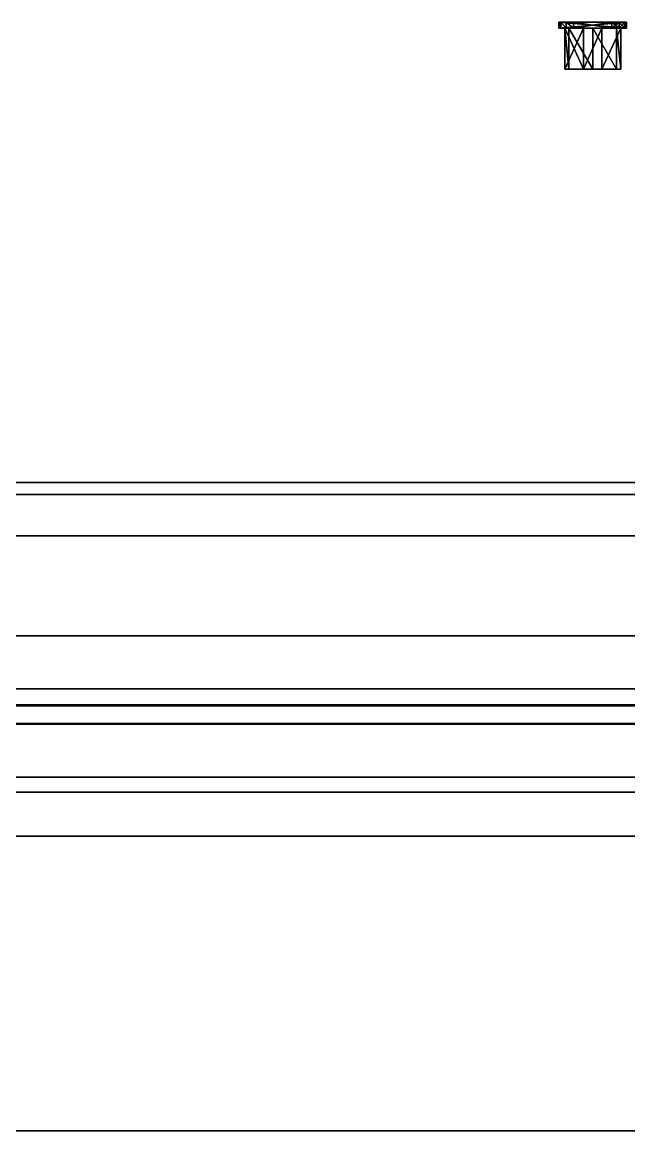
# Model space of a CAD drawing. Extents: x -100 to 4856, y -100 to 4830.
# Drawn here: x 1227.3 to 1433.2, y -100 to 276.3 of the extents above; entities that cross this region are included whole.
import ezdxf

# ---------------------------------------------------------------- set-up
doc = ezdxf.new("R2010")
doc.units = 0
for name, color, linetype in [('LAYER0', 7, 'CONTINUOUS'), ('LAYER1009', 7, 'CONTINUOUS'), ('LAYER1023', 7, 'CONTINUOUS'), ('LAYER1034', 7, 'CONTINUOUS'), ('LAYER1048', 7, 'CONTINUOUS'), ('LAYER1059', 7, 'CONTINUOUS'), ('LAYER1073', 7, 'CONTINUOUS'), ('LAYER1084', 7, 'CONTINUOUS'), ('LAYER1099', 7, 'CONTINUOUS'), ('LAYER1102', 7, 'CONTINUOUS'), ('LAYER1209', 7, 'CONTINUOUS'), ('LAYER1218', 7, 'CONTINUOUS'), ('LAYER25', 7, 'CONTINUOUS'), ('LAYER835', 7, 'CONTINUOUS'), ('LAYER844', 7, 'CONTINUOUS'), ('LAYER850', 7, 'CONTINUOUS'), ('LAYER851', 7, 'CONTINUOUS'), ('LAYER90', 7, 'CONTINUOUS'), ('LAYER998', 7, 'CONTINUOUS')]:
    doc.layers.add(name, color=color, linetype=linetype)

msp = doc.modelspace()

# ---------------------------------------------------------------- linework, layer by layer
at = {"layer": 'LAYER0', "invisible_edges": 1}
for points in [[(4856, 4830, -5), (-100, -100, -5), (-100, 4830, -5), (4856, 4830, -5)], [(-100, -100, -5), (4856, 4830, -5), (4856, -100, -5), (-100, -100, -5)], [(4856, -100), (-100, 4830), (-100, -100), (4856, -100)], [(-100, 4830), (4856, -100), (4856, 4830), (-100, 4830)], [(4856, -100), (-100, -100, -5), (4856, -100, -5), (4856, -100)], [(-100, -100, -5), (4856, -100), (-100, -100), (-100, -100, -5)]]:
    msp.add_3dface(points, dxfattribs=at)
at = {"layer": 'LAYER1009', "invisible_edges": 1}
for points in [[(1103.5, 116, 121.5), (1761.5, 488, 121.5), (1761.5, 116, 121.5), (1103.5, 116, 121.5)], [(1761.5, 488, 121.5), (1103.5, 116, 121.5), (1103.5, 488, 121.5), (1761.5, 488, 121.5)], [(1103.5, 488, 127.5), (1761.5, 116, 127.5), (1761.5, 488, 127.5), (1103.5, 488, 127.5)], [(1761.5, 116, 127.5), (1103.5, 488, 127.5), (1103.5, 116, 127.5), (1761.5, 116, 127.5)], [(1761.5, 116, 127.5), (1103.5, 116, 121.5), (1761.5, 116, 121.5), (1761.5, 116, 127.5)], [(1103.5, 116, 121.5), (1761.5, 116, 127.5), (1103.5, 116, 127.5), (1103.5, 116, 121.5)]]:
    msp.add_3dface(points, dxfattribs=at)
at = {"layer": 'LAYER1023', "invisible_edges": 1}
for points in [[(1107.5, 120, 294.75), (1757.5, 102, 294.75), (1107.5, 102, 294.75), (1107.5, 120, 294.75)], [(1757.5, 102, 294.75), (1107.5, 120, 294.75), (1757.5, 120, 294.75), (1757.5, 102, 294.75)], [(1757.5, 120, 424.5), (1107.5, 102, 424.5), (1757.5, 102, 424.5), (1757.5, 120, 424.5)], [(1107.5, 102, 424.5), (1757.5, 120, 424.5), (1107.5, 120, 424.5), (1107.5, 102, 424.5)], [(1107.5, 120, 294.75), (1757.5, 120, 424.5), (1757.5, 120, 294.75), (1107.5, 120, 294.75)], [(1757.5, 120, 424.5), (1107.5, 120, 294.75), (1107.5, 120, 424.5), (1757.5, 120, 424.5)], [(1107.5, 102, 424.5), (1757.5, 102, 294.75), (1757.5, 102, 424.5), (1107.5, 102, 424.5)], [(1757.5, 102, 294.75), (1107.5, 102, 424.5), (1107.5, 102, 294.75), (1757.5, 102, 294.75)]]:
    msp.add_3dface(points, dxfattribs=at)
at = {"layer": 'LAYER1034', "invisible_edges": 1}
for points in [[(1103.5, 116, 308.25), (1761.5, 488, 308.25), (1761.5, 116, 308.25), (1103.5, 116, 308.25)], [(1761.5, 488, 308.25), (1103.5, 116, 308.25), (1103.5, 488, 308.25), (1761.5, 488, 308.25)], [(1103.5, 488, 314.25), (1761.5, 116, 314.25), (1761.5, 488, 314.25), (1103.5, 488, 314.25)], [(1761.5, 116, 314.25), (1103.5, 488, 314.25), (1103.5, 116, 314.25), (1761.5, 116, 314.25)], [(1761.5, 116, 314.25), (1103.5, 116, 308.25), (1761.5, 116, 308.25), (1761.5, 116, 314.25)], [(1103.5, 116, 308.25), (1761.5, 116, 314.25), (1103.5, 116, 314.25), (1103.5, 116, 308.25)]]:
    msp.add_3dface(points, dxfattribs=at)
at = {"layer": 'LAYER1048', "invisible_edges": 1}
for points in [[(1107.5, 120, 481.5), (1757.5, 102, 481.5), (1107.5, 102, 481.5), (1107.5, 120, 481.5)], [(1757.5, 102, 481.5), (1107.5, 120, 481.5), (1757.5, 120, 481.5), (1757.5, 102, 481.5)], [(1757.5, 120, 611.25), (1107.5, 102, 611.25), (1757.5, 102, 611.25), (1757.5, 120, 611.25)], [(1107.5, 102, 611.25), (1757.5, 120, 611.25), (1107.5, 120, 611.25), (1107.5, 102, 611.25)], [(1107.5, 120, 481.5), (1757.5, 120, 611.25), (1757.5, 120, 481.5), (1107.5, 120, 481.5)], [(1757.5, 120, 611.25), (1107.5, 120, 481.5), (1107.5, 120, 611.25), (1757.5, 120, 611.25)], [(1107.5, 102, 611.25), (1757.5, 102, 481.5), (1757.5, 102, 611.25), (1107.5, 102, 611.25)], [(1757.5, 102, 481.5), (1107.5, 102, 611.25), (1107.5, 102, 481.5), (1757.5, 102, 481.5)]]:
    msp.add_3dface(points, dxfattribs=at)
at = {"layer": 'LAYER1059', "invisible_edges": 1}
for points in [[(1103.5, 116, 495), (1761.5, 488, 495), (1761.5, 116, 495), (1103.5, 116, 495)], [(1761.5, 488, 495), (1103.5, 116, 495), (1103.5, 488, 495), (1761.5, 488, 495)], [(1103.5, 488, 501), (1761.5, 116, 501), (1761.5, 488, 501), (1103.5, 488, 501)], [(1761.5, 116, 501), (1103.5, 488, 501), (1103.5, 116, 501), (1761.5, 116, 501)], [(1761.5, 116, 501), (1103.5, 116, 495), (1761.5, 116, 495), (1761.5, 116, 501)], [(1103.5, 116, 495), (1761.5, 116, 501), (1103.5, 116, 501), (1103.5, 116, 495)]]:
    msp.add_3dface(points, dxfattribs=at)
at = {"layer": 'LAYER1073', "invisible_edges": 1}
for points in [[(1107.5, 120, 668.25), (1757.5, 102, 668.25), (1107.5, 102, 668.25), (1107.5, 120, 668.25)], [(1757.5, 102, 668.25), (1107.5, 120, 668.25), (1757.5, 120, 668.25), (1757.5, 102, 668.25)], [(1757.5, 120, 798), (1107.5, 102, 798), (1757.5, 102, 798), (1757.5, 120, 798)], [(1107.5, 102, 798), (1757.5, 120, 798), (1107.5, 120, 798), (1107.5, 102, 798)], [(1107.5, 120, 668.25), (1757.5, 120, 798), (1757.5, 120, 668.25), (1107.5, 120, 668.25)], [(1757.5, 120, 798), (1107.5, 120, 668.25), (1107.5, 120, 798), (1757.5, 120, 798)], [(1107.5, 102, 798), (1757.5, 102, 668.25), (1757.5, 102, 798), (1107.5, 102, 798)], [(1757.5, 102, 668.25), (1107.5, 102, 798), (1107.5, 102, 668.25), (1757.5, 102, 668.25)]]:
    msp.add_3dface(points, dxfattribs=at)
at = {"layer": 'LAYER1084', "invisible_edges": 1}
for points in [[(1103.5, 116, 681.75), (1761.5, 488, 681.75), (1761.5, 116, 681.75), (1103.5, 116, 681.75)], [(1761.5, 488, 681.75), (1103.5, 116, 681.75), (1103.5, 488, 681.75), (1761.5, 488, 681.75)], [(1103.5, 488, 687.75), (1761.5, 116, 687.75), (1761.5, 488, 687.75), (1103.5, 488, 687.75)], [(1761.5, 116, 687.75), (1103.5, 488, 687.75), (1103.5, 116, 687.75), (1761.5, 116, 687.75)], [(1761.5, 116, 687.75), (1103.5, 116, 681.75), (1761.5, 116, 681.75), (1761.5, 116, 687.75)], [(1103.5, 116, 681.75), (1761.5, 116, 687.75), (1103.5, 116, 687.75), (1103.5, 116, 681.75)]]:
    msp.add_3dface(points, dxfattribs=at)
at = {"layer": 'LAYER1099', "invisible_edges": 1}
for points in [[(1036.5, 44.3, 2525), (1828.5, 44.3, 94), (1036.5, 44.3, 94), (1036.5, 44.3, 2525)], [(1828.5, 44.3, 94), (1036.5, 44.3, 2525), (1828.5, 44.3, 2525), (1828.5, 44.3, 94)], [(1036.5, 38.3, 94), (1828.5, 44.3, 94), (1828.5, 38.3, 94), (1036.5, 38.3, 94)], [(1828.5, 44.3, 94), (1036.5, 38.3, 94), (1036.5, 44.3, 94), (1828.5, 44.3, 94)], [(1036.5, 44.3, 2525), (1828.5, 38.3, 2525), (1828.5, 44.3, 2525), (1036.5, 44.3, 2525)], [(1828.5, 38.3, 2525), (1036.5, 44.3, 2525), (1036.5, 38.3, 2525), (1828.5, 38.3, 2525)], [(1828.5, 38.3, 2525), (1036.5, 38.3, 94), (1828.5, 38.3, 94), (1828.5, 38.3, 2525)], [(1036.5, 38.3, 94), (1828.5, 38.3, 2525), (1036.5, 38.3, 2525), (1036.5, 38.3, 94)]]:
    msp.add_3dface(points, dxfattribs=at)
at = {"layer": 'LAYER1102', "invisible_edges": 1}
for points in [[(1040.5, 38, 1249.5), (1824.5, 20, 1249.5), (1040.5, 20, 1249.5), (1040.5, 38, 1249.5)], [(1824.5, 20, 1249.5), (1040.5, 38, 1249.5), (1824.5, 38, 1249.5), (1824.5, 20, 1249.5)], [(1824.5, 38, 1369.5), (1040.5, 20, 1369.5), (1824.5, 20, 1369.5), (1824.5, 38, 1369.5)], [(1040.5, 20, 1369.5), (1824.5, 38, 1369.5), (1040.5, 38, 1369.5), (1040.5, 20, 1369.5)], [(1040.5, 38, 1249.5), (1824.5, 38, 1369.5), (1824.5, 38, 1249.5), (1040.5, 38, 1249.5)], [(1824.5, 38, 1369.5), (1040.5, 38, 1249.5), (1040.5, 38, 1369.5), (1824.5, 38, 1369.5)], [(1040.5, 20, 1369.5), (1824.5, 20, 1249.5), (1824.5, 20, 1369.5), (1040.5, 20, 1369.5)], [(1824.5, 20, 1249.5), (1040.5, 20, 1369.5), (1040.5, 20, 1249.5), (1824.5, 20, 1249.5)]]:
    msp.add_3dface(points, dxfattribs=at)
at = {"layer": 'LAYER1209', "invisible_edges": 1}
for points in [[(1824.5, 44.6, 1984), (1040.5, 520, 1984), (1040.5, 44.6, 1984), (1824.5, 44.6, 1984)], [(1040.5, 520, 1984), (1824.5, 44.6, 1984), (1824.5, 520, 1984), (1040.5, 520, 1984)], [(1824.5, 520, 1966), (1040.5, 44.6, 1966), (1040.5, 520, 1966), (1824.5, 520, 1966)], [(1040.5, 44.6, 1966), (1824.5, 520, 1966), (1824.5, 44.6, 1966), (1040.5, 44.6, 1966)], [(1040.5, 44.6, 1966), (1824.5, 44.6, 1984), (1040.5, 44.6, 1984), (1040.5, 44.6, 1966)], [(1824.5, 44.6, 1984), (1040.5, 44.6, 1966), (1824.5, 44.6, 1966), (1824.5, 44.6, 1984)]]:
    msp.add_3dface(points, dxfattribs=at)
at = {"layer": 'LAYER1218'}
for points in [[(1432.5, 276.29, 1995), (1409.5, 276.29, 1979), (1409.5, 276.29, 1995), (1432.5, 276.29, 1995)], [(1432.5, 276.29, 1979), (1409.5, 276.29, 1979), (1432.5, 276.29, 1995), (1432.5, 276.29, 1979)], [(1409.5, 276.29, 1995), (1432.5, 274.3, 1995), (1432.5, 276.29, 1995), (1409.5, 276.29, 1995)], [(1409.5, 274.3, 1995), (1432.5, 274.3, 1995), (1409.5, 276.29, 1995), (1409.5, 274.3, 1995)], [(1409.5, 276.29, 1979), (1409.5, 274.3, 1995), (1409.5, 276.29, 1995), (1409.5, 276.29, 1979)], [(1409.5, 274.3, 1979), (1409.5, 274.3, 1995), (1409.5, 276.29, 1979), (1409.5, 274.3, 1979)], [(1409.5, 276.29, 1979), (1432.5, 276.29, 1995), (1432.5, 276.29, 1979), (1409.5, 276.29, 1979)], [(1409.5, 276.29, 1995), (1432.5, 276.29, 1995), (1409.5, 276.29, 1979), (1409.5, 276.29, 1995)], [(1409.5, 274.3, 1995), (1409.5, 276.29, 1979), (1409.5, 274.3, 1979), (1409.5, 274.3, 1995)], [(1409.5, 276.29, 1995), (1409.5, 276.29, 1979), (1409.5, 274.3, 1995), (1409.5, 276.29, 1995)], [(1432.5, 276.29, 1995), (1409.5, 274.3, 1995), (1409.5, 276.29, 1995), (1432.5, 276.29, 1995)], [(1432.5, 274.3, 1995), (1409.5, 274.3, 1995), (1432.5, 276.29, 1995), (1432.5, 274.3, 1995)], [(1410.17, 274.3, 1976.5), (1409.5, 276.29, 1979), (1410.17, 276.29, 1976.5), (1410.17, 274.3, 1976.5)], [(1409.5, 274.3, 1979), (1409.5, 276.29, 1979), (1410.17, 274.3, 1976.5), (1409.5, 274.3, 1979)], [(1409.5, 276.29, 1979), (1431.83, 276.29, 1976.5), (1410.17, 276.29, 1976.5), (1409.5, 276.29, 1979)], [(1432.5, 276.29, 1979), (1431.83, 276.29, 1976.5), (1409.5, 276.29, 1979), (1432.5, 276.29, 1979)], [(1410.17, 276.29, 1976.5), (1432.5, 276.29, 1979), (1409.5, 276.29, 1979), (1410.17, 276.29, 1976.5)], [(1409.5, 276.29, 1979), (1410.17, 274.3, 1976.5), (1410.17, 276.29, 1976.5), (1409.5, 276.29, 1979)], [(1409.5, 274.3, 1979), (1410.17, 274.3, 1976.5), (1409.5, 276.29, 1979), (1409.5, 274.3, 1979)], [(1412, 274.3, 1974.67), (1410.17, 276.29, 1976.5), (1412, 276.29, 1974.67), (1412, 274.3, 1974.67)], [(1410.17, 274.3, 1976.5), (1410.17, 276.29, 1976.5), (1412, 274.3, 1974.67), (1410.17, 274.3, 1976.5)], [(1410.17, 276.29, 1976.5), (1431.83, 276.29, 1976.5), (1412, 276.29, 1974.67), (1410.17, 276.29, 1976.5)], [(1431.83, 276.29, 1976.5), (1432.5, 276.29, 1979), (1410.17, 276.29, 1976.5), (1431.83, 276.29, 1976.5)], [(1412, 276.29, 1974.67), (1431.83, 276.29, 1976.5), (1410.17, 276.29, 1976.5), (1412, 276.29, 1974.67)], [(1410.17, 276.29, 1976.5), (1412, 274.3, 1974.67), (1412, 276.29, 1974.67), (1410.17, 276.29, 1976.5)], [(1410.17, 274.3, 1976.5), (1412, 274.3, 1974.67), (1410.17, 276.29, 1976.5), (1410.17, 274.3, 1976.5)], [(1414.5, 274.3, 1974), (1412, 276.29, 1974.67), (1414.5, 276.29, 1974), (1414.5, 274.3, 1974)], [(1412, 274.3, 1974.67), (1412, 276.29, 1974.67), (1414.5, 274.3, 1974), (1412, 274.3, 1974.67)], [(1412, 276.29, 1974.67), (1431.83, 276.29, 1976.5), (1430, 276.29, 1974.67), (1412, 276.29, 1974.67)], [(1412, 276.29, 1974.67), (1430, 276.29, 1974.67), (1414.5, 276.29, 1974), (1412, 276.29, 1974.67)], [(1430, 276.29, 1974.67), (1431.83, 276.29, 1976.5), (1412, 276.29, 1974.67), (1430, 276.29, 1974.67)], [(1414.5, 276.29, 1974), (1430, 276.29, 1974.67), (1412, 276.29, 1974.67), (1414.5, 276.29, 1974)], [(1412, 276.29, 1974.67), (1414.5, 274.3, 1974), (1414.5, 276.29, 1974), (1412, 276.29, 1974.67)], [(1412, 274.3, 1974.67), (1414.5, 274.3, 1974), (1412, 276.29, 1974.67), (1412, 274.3, 1974.67)], [(1427.5, 274.3, 1974), (1414.5, 276.29, 1974), (1414.5, 274.3, 1974), (1427.5, 274.3, 1974)], [(1427.5, 276.29, 1974), (1414.5, 276.29, 1974), (1427.5, 274.3, 1974), (1427.5, 276.29, 1974)], [(1427.5, 276.29, 1974), (1414.5, 274.3, 1974), (1414.5, 276.29, 1974), (1427.5, 276.29, 1974)], [(1427.5, 274.3, 1974), (1414.5, 274.3, 1974), (1427.5, 276.29, 1974), (1427.5, 274.3, 1974)], [(1414.5, 276.29, 1974), (1430, 276.29, 1974.67), (1427.5, 276.29, 1974), (1414.5, 276.29, 1974)], [(1427.5, 276.29, 1974), (1430, 276.29, 1974.67), (1414.5, 276.29, 1974), (1427.5, 276.29, 1974)], [(1427.5, 276.29, 1974), (1430, 274.3, 1974.67), (1427.5, 274.3, 1974), (1427.5, 276.29, 1974)], [(1430, 276.29, 1974.67), (1430, 274.3, 1974.67), (1427.5, 276.29, 1974), (1430, 276.29, 1974.67)], [(1430, 276.29, 1974.67), (1427.5, 274.3, 1974), (1427.5, 276.29, 1974), (1430, 276.29, 1974.67)], [(1430, 274.3, 1974.67), (1427.5, 274.3, 1974), (1430, 276.29, 1974.67), (1430, 274.3, 1974.67)], [(1430, 276.29, 1974.67), (1431.83, 274.3, 1976.5), (1430, 274.3, 1974.67), (1430, 276.29, 1974.67)], [(1431.83, 276.29, 1976.5), (1431.83, 274.3, 1976.5), (1430, 276.29, 1974.67), (1431.83, 276.29, 1976.5)], [(1431.83, 276.29, 1976.5), (1430, 274.3, 1974.67), (1430, 276.29, 1974.67), (1431.83, 276.29, 1976.5)], [(1431.83, 274.3, 1976.5), (1430, 274.3, 1974.67), (1431.83, 276.29, 1976.5), (1431.83, 274.3, 1976.5)], [(1431.83, 276.29, 1976.5), (1432.5, 274.3, 1979), (1431.83, 274.3, 1976.5), (1431.83, 276.29, 1976.5)], [(1432.5, 276.29, 1979), (1432.5, 274.3, 1979), (1431.83, 276.29, 1976.5), (1432.5, 276.29, 1979)], [(1432.5, 276.29, 1979), (1431.83, 274.3, 1976.5), (1431.83, 276.29, 1976.5), (1432.5, 276.29, 1979)], [(1432.5, 274.3, 1979), (1431.83, 274.3, 1976.5), (1432.5, 276.29, 1979), (1432.5, 274.3, 1979)], [(1432.5, 274.3, 1979), (1432.5, 276.29, 1995), (1432.5, 276.29, 1979), (1432.5, 274.3, 1979)], [(1432.5, 274.3, 1995), (1432.5, 276.29, 1995), (1432.5, 274.3, 1979), (1432.5, 274.3, 1995)], [(1432.5, 276.29, 1995), (1432.5, 274.3, 1979), (1432.5, 276.29, 1979), (1432.5, 276.29, 1995)], [(1432.5, 274.3, 1995), (1432.5, 274.3, 1979), (1432.5, 276.29, 1995), (1432.5, 274.3, 1995)], [(1432.5, 274.3, 1995), (1409.5, 274.3, 1979), (1409.5, 274.3, 1995), (1432.5, 274.3, 1995)], [(1432.5, 274.3, 1979), (1409.5, 274.3, 1979), (1432.5, 274.3, 1995), (1432.5, 274.3, 1979)], [(1432.5, 274.3, 1979), (1409.5, 274.3, 1995), (1409.5, 274.3, 1979), (1432.5, 274.3, 1979)], [(1432.5, 274.3, 1995), (1409.5, 274.3, 1995), (1432.5, 274.3, 1979), (1432.5, 274.3, 1995)], [(1431.83, 274.3, 1976.5), (1409.5, 274.3, 1979), (1410.17, 274.3, 1976.5), (1431.83, 274.3, 1976.5)], [(1432.5, 274.3, 1979), (1409.5, 274.3, 1979), (1431.83, 274.3, 1976.5), (1432.5, 274.3, 1979)], [(1410.17, 274.3, 1976.5), (1432.5, 274.3, 1979), (1409.5, 274.3, 1979), (1410.17, 274.3, 1976.5)], [(1430, 274.3, 1974.67), (1410.17, 274.3, 1976.5), (1412, 274.3, 1974.67), (1430, 274.3, 1974.67)], [(1431.83, 274.3, 1976.5), (1410.17, 274.3, 1976.5), (1430, 274.3, 1974.67), (1431.83, 274.3, 1976.5)], [(1431.83, 274.3, 1976.5), (1432.5, 274.3, 1979), (1410.17, 274.3, 1976.5), (1431.83, 274.3, 1976.5)], [(1412, 274.3, 1974.67), (1431.83, 274.3, 1976.5), (1410.17, 274.3, 1976.5), (1412, 274.3, 1974.67)], [(1412.917, 260.3, 1979.613), (1411.482, 274.3, 1988.569), (1412.917, 274.3, 1979.613), (1412.917, 260.3, 1979.613)], [(1411.482, 260.3, 1988.569), (1411.482, 274.3, 1988.569), (1412.917, 260.3, 1979.613), (1411.482, 260.3, 1988.569)], [(1411.482, 274.3, 1988.569), (1417.877, 260.3, 1995), (1417.877, 274.3, 1995), (1411.482, 274.3, 1988.569)], [(1411.482, 260.3, 1988.569), (1417.877, 260.3, 1995), (1411.482, 274.3, 1988.569), (1411.482, 260.3, 1988.569)], [(1411.482, 274.3, 1988.569), (1412.917, 260.3, 1979.613), (1412.917, 274.3, 1979.613), (1411.482, 274.3, 1988.569)], [(1411.482, 260.3, 1988.569), (1412.917, 260.3, 1979.613), (1411.482, 274.3, 1988.569), (1411.482, 260.3, 1988.569)], [(1417.877, 274.3, 1995), (1411.482, 260.3, 1988.569), (1411.482, 274.3, 1988.569), (1417.877, 274.3, 1995)], [(1417.877, 260.3, 1995), (1411.482, 260.3, 1988.569), (1417.877, 274.3, 1995), (1417.877, 260.3, 1995)], [(1427.5, 274.3, 1974), (1412, 274.3, 1974.67), (1414.5, 274.3, 1974), (1427.5, 274.3, 1974)], [(1430, 274.3, 1974.67), (1412, 274.3, 1974.67), (1427.5, 274.3, 1974), (1430, 274.3, 1974.67)], [(1430, 274.3, 1974.67), (1431.83, 274.3, 1976.5), (1412, 274.3, 1974.67), (1430, 274.3, 1974.67)], [(1414.5, 274.3, 1974), (1430, 274.3, 1974.67), (1412, 274.3, 1974.67), (1414.5, 274.3, 1974)], [(1421, 260.3, 1975.5), (1412.917, 274.3, 1979.613), (1421, 274.3, 1975.5), (1421, 260.3, 1975.5)], [(1412.917, 260.3, 1979.613), (1412.917, 274.3, 1979.613), (1421, 260.3, 1975.5), (1412.917, 260.3, 1979.613)], [(1412.917, 274.3, 1979.613), (1421, 260.3, 1975.5), (1421, 274.3, 1975.5), (1412.917, 274.3, 1979.613)], [(1412.917, 260.3, 1979.613), (1421, 260.3, 1975.5), (1412.917, 274.3, 1979.613), (1412.917, 260.3, 1979.613)], [(1427.5, 274.3, 1974), (1430, 274.3, 1974.67), (1414.5, 274.3, 1974), (1427.5, 274.3, 1974)], [(1417.877, 260.3, 1995), (1424.123, 274.3, 1995), (1417.877, 274.3, 1995), (1417.877, 260.3, 1995)], [(1424.123, 260.3, 1995), (1424.123, 274.3, 1995), (1417.877, 260.3, 1995), (1424.123, 260.3, 1995)], [(1424.123, 274.3, 1995), (1417.877, 260.3, 1995), (1417.877, 274.3, 1995), (1424.123, 274.3, 1995)], [(1424.123, 260.3, 1995), (1417.877, 260.3, 1995), (1424.123, 274.3, 1995), (1424.123, 260.3, 1995)], [(1421, 274.3, 1975.5), (1429.083, 260.3, 1979.613), (1421, 260.3, 1975.5), (1421, 274.3, 1975.5)], [(1429.083, 274.3, 1979.613), (1429.083, 260.3, 1979.613), (1421, 274.3, 1975.5), (1429.083, 274.3, 1979.613)], [(1421, 274.3, 1975.5), (1429.083, 260.3, 1979.613), (1429.083, 274.3, 1979.613), (1421, 274.3, 1975.5)], [(1421, 260.3, 1975.5), (1429.083, 260.3, 1979.613), (1421, 274.3, 1975.5), (1421, 260.3, 1975.5)], [(1430.518, 274.3, 1988.569), (1424.123, 260.3, 1995), (1430.518, 260.3, 1988.569), (1430.518, 274.3, 1988.569)], [(1424.123, 274.3, 1995), (1424.123, 260.3, 1995), (1430.518, 274.3, 1988.569), (1424.123, 274.3, 1995)], [(1430.518, 274.3, 1988.569), (1424.123, 260.3, 1995), (1424.123, 274.3, 1995), (1430.518, 274.3, 1988.569)], [(1430.518, 260.3, 1988.569), (1424.123, 260.3, 1995), (1430.518, 274.3, 1988.569), (1430.518, 260.3, 1988.569)], [(1429.083, 274.3, 1979.613), (1430.518, 260.3, 1988.569), (1429.083, 260.3, 1979.613), (1429.083, 274.3, 1979.613)], [(1430.518, 274.3, 1988.569), (1430.518, 260.3, 1988.569), (1429.083, 274.3, 1979.613), (1430.518, 274.3, 1988.569)], [(1429.083, 274.3, 1979.613), (1430.518, 260.3, 1988.569), (1430.518, 274.3, 1988.569), (1429.083, 274.3, 1979.613)], [(1429.083, 260.3, 1979.613), (1430.518, 260.3, 1988.569), (1429.083, 274.3, 1979.613), (1429.083, 260.3, 1979.613)], [(1421, 260.3, 1995), (1411.482, 260.3, 1988.569), (1421, 260.3, 1988.5), (1421, 260.3, 1995)], [(1417.877, 260.3, 1995), (1411.482, 260.3, 1988.569), (1421, 260.3, 1995), (1417.877, 260.3, 1995)], [(1411.482, 260.3, 1988.569), (1412.917, 260.3, 1979.613), (1421, 260.3, 1988.5), (1411.482, 260.3, 1988.569)], [(1411.482, 260.3, 1988.569), (1412.917, 260.3, 1979.613), (1421, 260.3, 1988.5), (1411.482, 260.3, 1988.569)], [(1421, 260.3, 1995), (1411.482, 260.3, 1988.569), (1421, 260.3, 1988.5), (1421, 260.3, 1995)], [(1417.877, 260.3, 1995), (1411.482, 260.3, 1988.569), (1421, 260.3, 1995), (1417.877, 260.3, 1995)], [(1421, 260.3, 1982), (1412.917, 260.3, 1979.613), (1421, 260.3, 1975.5), (1421, 260.3, 1982)], [(1421, 260.3, 1988.5), (1412.917, 260.3, 1979.613), (1421, 260.3, 1982), (1421, 260.3, 1988.5)], [(1412.917, 260.3, 1979.613), (1421, 260.3, 1975.5), (1421, 260.3, 1982), (1412.917, 260.3, 1979.613)], [(1421, 260.3, 1988.5), (1412.917, 260.3, 1979.613), (1421, 260.3, 1982), (1421, 260.3, 1988.5)], [(1429.083, 260.3, 1979.613), (1421, 260.3, 1982), (1421, 260.3, 1975.5), (1429.083, 260.3, 1979.613)], [(1430.518, 260.3, 1988.569), (1421, 260.3, 1982), (1429.083, 260.3, 1979.613), (1430.518, 260.3, 1988.569)], [(1421, 260.3, 1988.5), (1421, 260.3, 1982), (1430.518, 260.3, 1988.569), (1421, 260.3, 1988.5)], [(1424.123, 260.3, 1995), (1421, 260.3, 1988.5), (1430.518, 260.3, 1988.569), (1424.123, 260.3, 1995)], [(1421, 260.3, 1995), (1421, 260.3, 1988.5), (1424.123, 260.3, 1995), (1421, 260.3, 1995)], [(1429.083, 260.3, 1979.613), (1421, 260.3, 1975.5), (1421, 260.3, 1982), (1429.083, 260.3, 1979.613)], [(1421, 260.3, 1988.5), (1429.083, 260.3, 1979.613), (1421, 260.3, 1982), (1421, 260.3, 1988.5)], [(1430.518, 260.3, 1988.569), (1429.083, 260.3, 1979.613), (1421, 260.3, 1988.5), (1430.518, 260.3, 1988.569)], [(1421, 260.3, 1995), (1430.518, 260.3, 1988.569), (1421, 260.3, 1988.5), (1421, 260.3, 1995)], [(1424.123, 260.3, 1995), (1430.518, 260.3, 1988.569), (1421, 260.3, 1995), (1424.123, 260.3, 1995)]]:
    msp.add_3dface(points, dxfattribs=at)
at = {"layer": 'LAYER25', "invisible_edges": 1}
for points in [[(973, 0), (3596, -100), (873, -100), (973, 0)], [(3596, -100), (973, 0), (3496, 0), (3596, -100)], [(973, 0, 2594), (3496, 0), (973, 0), (973, 0, 2594)], [(3496, 0), (973, 0, 2594), (3496, 0, 2594), (3496, 0)], [(3596, -100, 2594), (873, -100), (3596, -100), (3596, -100, 2594)], [(873, -100), (3596, -100, 2594), (873, -100, 2594), (873, -100)]]:
    msp.add_3dface(points, dxfattribs=at)
at = {"layer": 'LAYER835', "invisible_edges": 1}
for points in [[(1824.5, 44.6, 866), (1040.5, 520, 866), (1040.5, 44.6, 866), (1824.5, 44.6, 866)], [(1040.5, 520, 866), (1824.5, 44.6, 866), (1824.5, 520, 866), (1040.5, 520, 866)], [(1824.5, 520, 848), (1040.5, 44.6, 848), (1040.5, 520, 848), (1824.5, 520, 848)], [(1040.5, 44.6, 848), (1824.5, 520, 848), (1824.5, 44.6, 848), (1040.5, 44.6, 848)], [(1040.5, 44.6, 848), (1824.5, 44.6, 866), (1040.5, 44.6, 866), (1040.5, 44.6, 848)], [(1824.5, 44.6, 866), (1040.5, 44.6, 848), (1824.5, 44.6, 848), (1824.5, 44.6, 866)]]:
    msp.add_3dface(points, dxfattribs=at)
at = {"layer": 'LAYER844', "invisible_edges": 1}
for points in [[(1040.5, 20, 80), (1824.5, 580, 80), (1824.5, 20, 80), (1040.5, 20, 80)], [(1824.5, 580, 80), (1040.5, 20, 80), (1040.5, 580, 80), (1824.5, 580, 80)], [(1040.5, 580, 98), (1824.5, 20, 98), (1824.5, 580, 98), (1040.5, 580, 98)], [(1824.5, 20, 98), (1040.5, 580, 98), (1040.5, 20, 98), (1824.5, 20, 98)], [(1824.5, 20, 98), (1040.5, 20, 80), (1824.5, 20, 80), (1824.5, 20, 98)], [(1040.5, 20, 80), (1824.5, 20, 98), (1040.5, 20, 98), (1040.5, 20, 80)]]:
    msp.add_3dface(points, dxfattribs=at)
at = {"layer": 'LAYER850', "invisible_edges": 1}
for points in [[(1040.5, 68), (1824.5, 50), (1040.5, 50), (1040.5, 68)], [(1824.5, 50), (1040.5, 68), (1824.5, 68), (1824.5, 50)], [(1824.5, 68, 80), (1040.5, 50, 80), (1824.5, 50, 80), (1824.5, 68, 80)], [(1040.5, 50, 80), (1824.5, 68, 80), (1040.5, 68, 80), (1040.5, 50, 80)], [(1040.5, 68), (1824.5, 68, 80), (1824.5, 68), (1040.5, 68)], [(1824.5, 68, 80), (1040.5, 68), (1040.5, 68, 80), (1824.5, 68, 80)], [(1040.5, 50, 80), (1824.5, 50), (1824.5, 50, 80), (1040.5, 50, 80)], [(1824.5, 50), (1040.5, 50, 80), (1040.5, 50), (1824.5, 50)]]:
    msp.add_3dface(points, dxfattribs=at)
at = {"layer": 'LAYER851', "invisible_edges": 1}
for points in [[(1824.5, 20, 2539), (1040.5, 580, 2539), (1040.5, 20, 2539), (1824.5, 20, 2539)], [(1040.5, 580, 2539), (1824.5, 20, 2539), (1824.5, 580, 2539), (1040.5, 580, 2539)], [(1824.5, 580, 2521), (1040.5, 20, 2521), (1040.5, 580, 2521), (1824.5, 580, 2521)], [(1040.5, 20, 2521), (1824.5, 580, 2521), (1824.5, 20, 2521), (1040.5, 20, 2521)], [(1040.5, 20, 2521), (1824.5, 20, 2539), (1040.5, 20, 2539), (1040.5, 20, 2521)], [(1824.5, 20, 2539), (1040.5, 20, 2521), (1824.5, 20, 2521), (1824.5, 20, 2539)]]:
    msp.add_3dface(points, dxfattribs=at)
at = {"layer": 'LAYER90'}
for points, invisible_edges in [([(973, 0), (988, 15), (3496, 0), (973, 0)], 3), ([(988, 15, 110), (973, 0, 110), (3496, 0, 110), (988, 15, 110)], 5), ([(3496, 0), (988, 15), (3481, 15), (3496, 0)], 5), ([(988, 15, 110), (3481, 15), (988, 15), (988, 15, 110)], 1), ([(3481, 15), (988, 15, 110), (3481, 15, 110), (3481, 15)], 1), ([(988, 15, 110), (3496, 0, 110), (3481, 15, 110), (988, 15, 110)], 3), ([(3496, 0, 110), (973, 0), (3496, 0), (3496, 0, 110)], 1), ([(973, 0), (3496, 0, 110), (973, 0, 110), (973, 0)], 1)]:
    msp.add_3dface(points, dxfattribs=dict(at, invisible_edges=invisible_edges))
at = {"layer": 'LAYER998', "invisible_edges": 1}
for points in [[(1107.5, 120, 108), (1757.5, 102, 108), (1107.5, 102, 108), (1107.5, 120, 108)], [(1757.5, 102, 108), (1107.5, 120, 108), (1757.5, 120, 108), (1757.5, 102, 108)], [(1757.5, 120, 237.75), (1107.5, 102, 237.75), (1757.5, 102, 237.75), (1757.5, 120, 237.75)], [(1107.5, 102, 237.75), (1757.5, 120, 237.75), (1107.5, 120, 237.75), (1107.5, 102, 237.75)], [(1107.5, 120, 108), (1757.5, 120, 237.75), (1757.5, 120, 108), (1107.5, 120, 108)], [(1757.5, 120, 237.75), (1107.5, 120, 108), (1107.5, 120, 237.75), (1757.5, 120, 237.75)], [(1107.5, 102, 237.75), (1757.5, 102, 108), (1757.5, 102, 237.75), (1107.5, 102, 237.75)], [(1757.5, 102, 108), (1107.5, 102, 237.75), (1107.5, 102, 108), (1757.5, 102, 108)]]:
    msp.add_3dface(points, dxfattribs=at)

# ---------------------------------------------------------------- meshes
at = {"layer": 'LAYER25'}
mesh = msp.add_polymesh((2, 2), dxfattribs=at)
for k, corner in enumerate([(973, 0, 2594), (3496, 0, 2594), (873, -100, 2594), (3596, -100, 2594)]):
    mesh.set_mesh_vertex(divmod(k, 2), corner)

doc.saveas('drawing.dxf')
